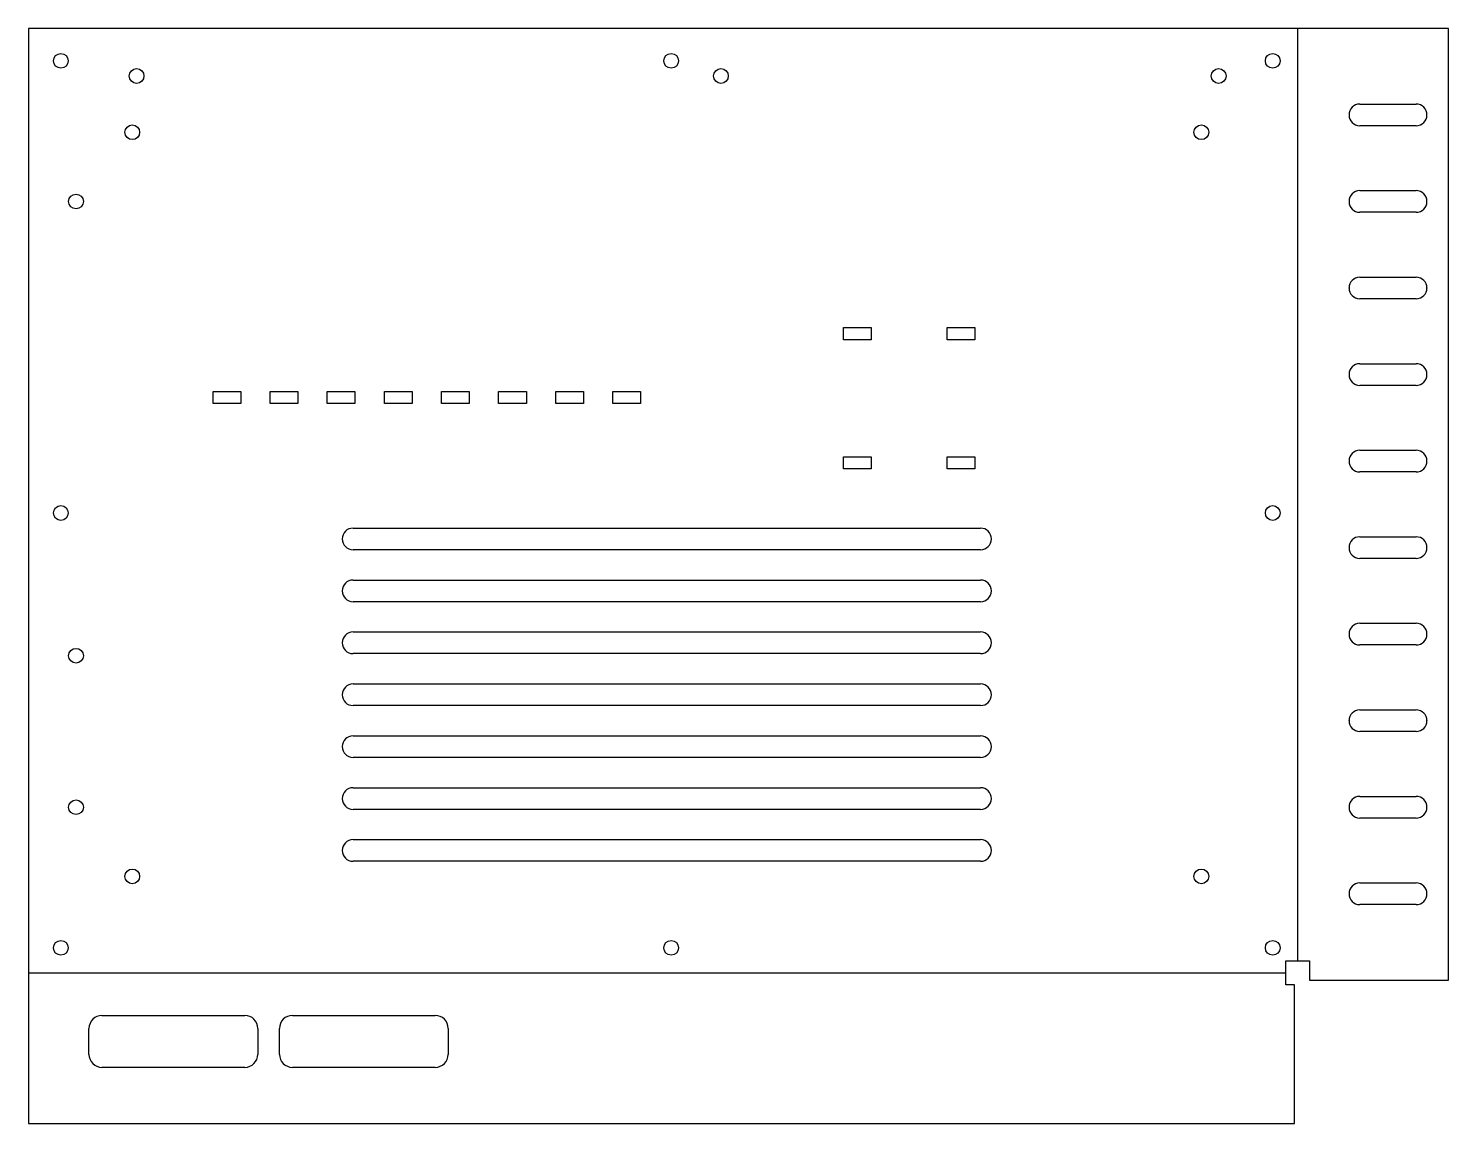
# Model space of a CAD drawing. Header units: millimetres. Extents: x 0 to 328, y -33 to 220.
import ezdxf

# ---------------------------------------------------------------- set-up
doc = ezdxf.new("R2010")
doc.units = ezdxf.units.MM
doc.layers.add('BEND', color=1, linetype='Continuous')
doc.layers.add('CUT', color=7, linetype='Continuous')

msp = doc.modelspace()

# ---------------------------------------------------------------- linework, layer by layer
at = {"layer": 'BEND'}
for p, q in [((293.26, 4.5), (293.26, 220)), ((0, 1.74), (290.5, 1.74))]:
    msp.add_line(p, q, dxfattribs=at)
at = {"layer": 'CUT'}
for p, q in [((328.12, 220, -1), (0, 220, -1)), ((0, 220, -1), (0, -33.12, -1)), ((328.12, 0, -1), (328.12, 220, -1)), ((307.61, 202.5, -1), (320.63, 202.5, -1)), ((305.12, 199.99, -1), (305.12, 200.01, -1)), ((320.63, 197.5, -1), (307.61, 197.5, -1)), ((323.12, 200.01, -1), (323.12, 199.99, -1)), ((307.61, 182.5, -1), (320.63, 182.5, -1)), ((305.12, 179.99, -1), (305.12, 180.01, -1)), ((320.63, 177.5, -1), (307.61, 177.5, -1)), ((323.12, 180.01, -1), (323.12, 179.99, -1)), ((307.61, 162.5, -1), (320.63, 162.5, -1)), ((305.12, 159.99, -1), (305.12, 160.01, -1)), ((320.63, 157.5, -1), (307.61, 157.5, -1)), ((323.12, 160.01, -1), (323.12, 159.99, -1)), ((188.3, 150.85, -1), (194.7, 150.85, -1)), ((188.3, 148.05, -1), (188.3, 150.85, -1)), ((194.7, 148.05, -1), (188.3, 148.05, -1)), ((194.7, 150.85, -1), (194.7, 148.05, -1)), ((212.3, 150.85, -1), (218.7, 150.85, -1)), ((212.3, 148.05, -1), (212.3, 150.85, -1)), ((218.7, 148.05, -1), (212.3, 148.05, -1)), ((218.7, 150.85, -1), (218.7, 148.05, -1)), ((307.61, 142.5, -1), (320.63, 142.5, -1)), ((305.12, 139.99, -1), (305.12, 140.01, -1)), ((323.12, 140.01, -1), (323.12, 139.99, -1)), ((42.65, 136.1, -1), (49.05, 136.1, -1)), ((42.65, 133.3, -1), (42.65, 136.1, -1)), ((49.05, 136.1, -1), (49.05, 133.3, -1)), ((55.85, 136.1, -1), (62.25, 136.1, -1)), ((55.85, 133.3, -1), (55.85, 136.1, -1)), ((62.25, 136.1, -1), (62.25, 133.3, -1)), ((69.05, 136.1, -1), (75.45, 136.1, -1)), ((69.05, 133.3, -1), (69.05, 136.1, -1)), ((75.45, 136.1, -1), (75.45, 133.3, -1)), ((82.25, 136.1, -1), (88.65, 136.1, -1)), ((82.25, 133.3, -1), (82.25, 136.1, -1)), ((88.65, 136.1, -1), (88.65, 133.3, -1)), ((95.45, 136.1, -1), (101.85, 136.1, -1)), ((95.45, 133.3, -1), (95.45, 136.1, -1)), ((101.85, 136.1, -1), (101.85, 133.3, -1)), ((108.65, 136.1, -1), (115.05, 136.1, -1)), ((108.65, 133.3, -1), (108.65, 136.1, -1)), ((115.05, 136.1, -1), (115.05, 133.3, -1)), ((121.85, 136.1, -1), (128.25, 136.1, -1)), ((121.85, 133.3, -1), (121.85, 136.1, -1)), ((128.25, 136.1, -1), (128.25, 133.3, -1)), ((135.05, 136.1, -1), (141.45, 136.1, -1)), ((135.05, 133.3, -1), (135.05, 136.1, -1)), ((141.45, 136.1, -1), (141.45, 133.3, -1)), ((320.63, 137.5, -1), (307.61, 137.5, -1)), ((49.05, 133.3, -1), (42.65, 133.3, -1)), ((62.25, 133.3, -1), (55.85, 133.3, -1)), ((75.45, 133.3, -1), (69.05, 133.3, -1)), ((88.65, 133.3, -1), (82.25, 133.3, -1)), ((101.85, 133.3, -1), (95.45, 133.3, -1)), ((115.05, 133.3, -1), (108.65, 133.3, -1)), ((128.25, 133.3, -1), (121.85, 133.3, -1)), ((141.45, 133.3, -1), (135.05, 133.3, -1)), ((307.61, 122.5, -1), (320.63, 122.5, -1)), ((188.3, 121, -1), (194.7, 121, -1)), ((188.3, 118.2, -1), (188.3, 121, -1)), ((194.7, 118.2, -1), (188.3, 118.2, -1)), ((194.7, 121, -1), (194.7, 118.2, -1)), ((212.3, 121, -1), (218.7, 121, -1)), ((212.3, 118.2, -1), (212.3, 121, -1)), ((218.7, 118.2, -1), (212.3, 118.2, -1)), ((218.7, 121, -1), (218.7, 118.2, -1)), ((305.12, 119.99, -1), (305.12, 120.01, -1)), ((323.12, 120.01, -1), (323.12, 119.99, -1)), ((320.63, 117.5, -1), (307.61, 117.5, -1)), ((75, 104.5, -1), (220, 104.5, -1)), ((307.61, 102.5, -1), (320.63, 102.5, -1)), ((220, 99.5, -1), (75, 99.5, -1)), ((305.12, 99.99, -1), (305.12, 100.01, -1)), ((323.12, 100.01, -1), (323.12, 99.99, -1)), ((320.63, 97.5, -1), (307.61, 97.5, -1)), ((75, 92.5, -1), (220, 92.5, -1)), ((220, 87.5, -1), (75, 87.5, -1)), ((307.61, 82.5, -1), (320.63, 82.5, -1)), ((75, 80.5, -1), (220, 80.5, -1)), ((305.12, 79.99, -1), (305.12, 80.01, -1)), ((323.12, 80.01, -1), (323.12, 79.99, -1)), ((220, 75.5, -1), (75, 75.5, -1)), ((320.63, 77.5, -1), (307.61, 77.5, -1)), ((75, 68.5, -1), (220, 68.5, -1)), ((220, 63.5, -1), (75, 63.5, -1)), ((307.61, 62.5, -1), (320.63, 62.5, -1)), ((305.12, 59.99, -1), (305.12, 60.01, -1)), ((323.12, 60.01, -1), (323.12, 59.99, -1)), ((75, 56.5, -1), (220, 56.5, -1)), ((320.63, 57.5, -1), (307.61, 57.5, -1)), ((220, 51.5, -1), (75, 51.5, -1)), ((75, 44.5, -1), (220, 44.5, -1)), ((220, 39.5, -1), (75, 39.5, -1)), ((305.12, 39.99, -1), (305.12, 40.01, -1)), ((307.61, 42.5, -1), (320.63, 42.5, -1)), ((323.12, 40.01, -1), (323.12, 39.99, -1)), ((320.63, 37.5, -1), (307.61, 37.5, -1)), ((75, 32.5, -1), (220, 32.5, -1)), ((220, 27.5, -1), (75, 27.5, -1)), ((305.12, 19.99, -1), (305.12, 20.01, -1)), ((307.61, 22.5, -1), (320.63, 22.5, -1)), ((323.12, 20.01, -1), (323.12, 19.99, -1)), ((320.63, 17.5, -1), (307.61, 17.5, -1)), ((290.5, -1.02, -1), (290.5, 4.5, -1)), ((290.5, 4.5, -1), (296.02, 4.5, -1)), ((296.02, 4.5, -1), (296.02, 0, -1)), ((296.02, 0, -1), (328.12, 0, -1)), ((292.5, -1.02, -1), (290.5, -1.02, -1)), ((292.5, -33.12, -1), (292.5, -1.02, -1)), ((17, -8.12, -1), (50, -8.12, -1)), ((61, -8.12, -1), (94, -8.12, -1)), ((14, -17.12, -1), (14, -11.12, -1)), ((53, -11.12, -1), (53, -17.12, -1)), ((58, -17.12, -1), (58, -11.12, -1)), ((97, -11.12, -1), (97, -17.12, -1)), ((50, -20.12, -1), (17, -20.12, -1)), ((94, -20.12, -1), (61, -20.12, -1)), ((0, -33.12, -1), (292.5, -33.12, -1))]:
    msp.add_line(p, q, dxfattribs=at)
for centre in [(7.5, 212.5, -1), (148.5, 212.5, -1), (287.5, 212.5, -1), (25, 209, -1), (160, 209, -1), (275, 209, -1), (24, 196, -1), (271, 196, -1), (11, 180, -1), (7.5, 108, -1), (287.5, 108, -1), (11, 75, -1), (11, 40, -1), (24, 24, -1), (271, 24, -1), (7.5, 7.5, -1), (148.5, 7.5, -1), (287.5, 7.5, -1)]:
    msp.add_circle(centre, 1.7, dxfattribs=at)
for centre, radius, start, end in [((307.61, 200.01, -1), 2.49, 90, 180), ((320.63, 200.01, -1), 2.49, 0, 90), ((307.61, 199.99, -1), 2.49, -180, -90), ((320.63, 199.99, -1), 2.49, 270, 360), ((307.61, 180.01, -1), 2.49, 90, 180), ((320.63, 180.01, -1), 2.49, 0, 90), ((307.61, 179.99, -1), 2.49, -180, -90), ((320.63, 179.99, -1), 2.49, 270, 360), ((307.61, 160.01, -1), 2.49, 90, 180), ((320.63, 160.01, -1), 2.49, 0, 90), ((307.61, 159.99, -1), 2.49, -180, -90), ((320.63, 159.99, -1), 2.49, 270, 360), ((307.61, 140.01, -1), 2.49, 90, 180), ((320.63, 140.01, -1), 2.49, 0, 90), ((307.61, 139.99, -1), 2.49, -180, -90), ((320.63, 139.99, -1), 2.49, 270, 360), ((307.61, 120.01, -1), 2.49, 90, 180), ((320.63, 120.01, -1), 2.49, 0, 90), ((307.61, 119.99, -1), 2.49, -180, -90), ((320.63, 119.99, -1), 2.49, 270, 360), ((75, 102, -1), 2.5, 90, 270), ((220, 102, -1), 2.5, -90, 90), ((307.61, 100.01, -1), 2.49, 90, 180), ((320.63, 100.01, -1), 2.49, 0, 90), ((307.61, 99.99, -1), 2.49, -180, -90), ((320.63, 99.99, -1), 2.49, 270, 360), ((75, 90, -1), 2.5, 90, 270), ((220, 90, -1), 2.5, -90, 90), ((307.61, 80.01, -1), 2.49, 90, 180), ((320.63, 80.01, -1), 2.49, 0, 90), ((75, 78, -1), 2.5, 90, 270), ((220, 78, -1), 2.5, -90, 90), ((307.61, 79.99, -1), 2.49, -180, -90), ((320.63, 79.99, -1), 2.49, 270, 360), ((75, 66, -1), 2.5, 90, 270), ((220, 66, -1), 2.5, -90, 90), ((307.61, 60.01, -1), 2.49, 90, 180), ((320.63, 60.01, -1), 2.49, 0, 90), ((307.61, 59.99, -1), 2.49, -180, -90), ((320.63, 59.99, -1), 2.49, 270, 360), ((75, 54, -1), 2.5, 90, 270), ((220, 54, -1), 2.5, -90, 90), ((75, 42, -1), 2.5, 90, 270), ((220, 42, -1), 2.5, -90, 90), ((307.61, 40.01, -1), 2.49, 90, 180), ((307.61, 39.99, -1), 2.49, -180, -90), ((320.63, 40.01, -1), 2.49, 0, 90), ((320.63, 39.99, -1), 2.49, 270, 360), ((75, 30, -1), 2.5, 90, 270), ((220, 30, -1), 2.5, -90, 90), ((307.61, 20.01, -1), 2.49, 90, 180), ((307.61, 19.99, -1), 2.49, -180, -90), ((320.63, 20.01, -1), 2.49, 0, 90), ((320.63, 19.99, -1), 2.49, 270, 360), ((17, -11.12, -1), 3, -270, -180), ((50, -11.12, -1), 3, 0, 90), ((61, -11.12, -1), 3, -270, -180), ((94, -11.12, -1), 3, 0, 90), ((17, -17.12, -1), 3, 180, 270), ((50, -17.12, -1), 3, 270, 360), ((61, -17.12, -1), 3, 180, 270), ((94, -17.12, -1), 3, 270, 360)]:
    msp.add_arc(centre, radius, start, end, dxfattribs=at)

doc.saveas('drawing.dxf')
